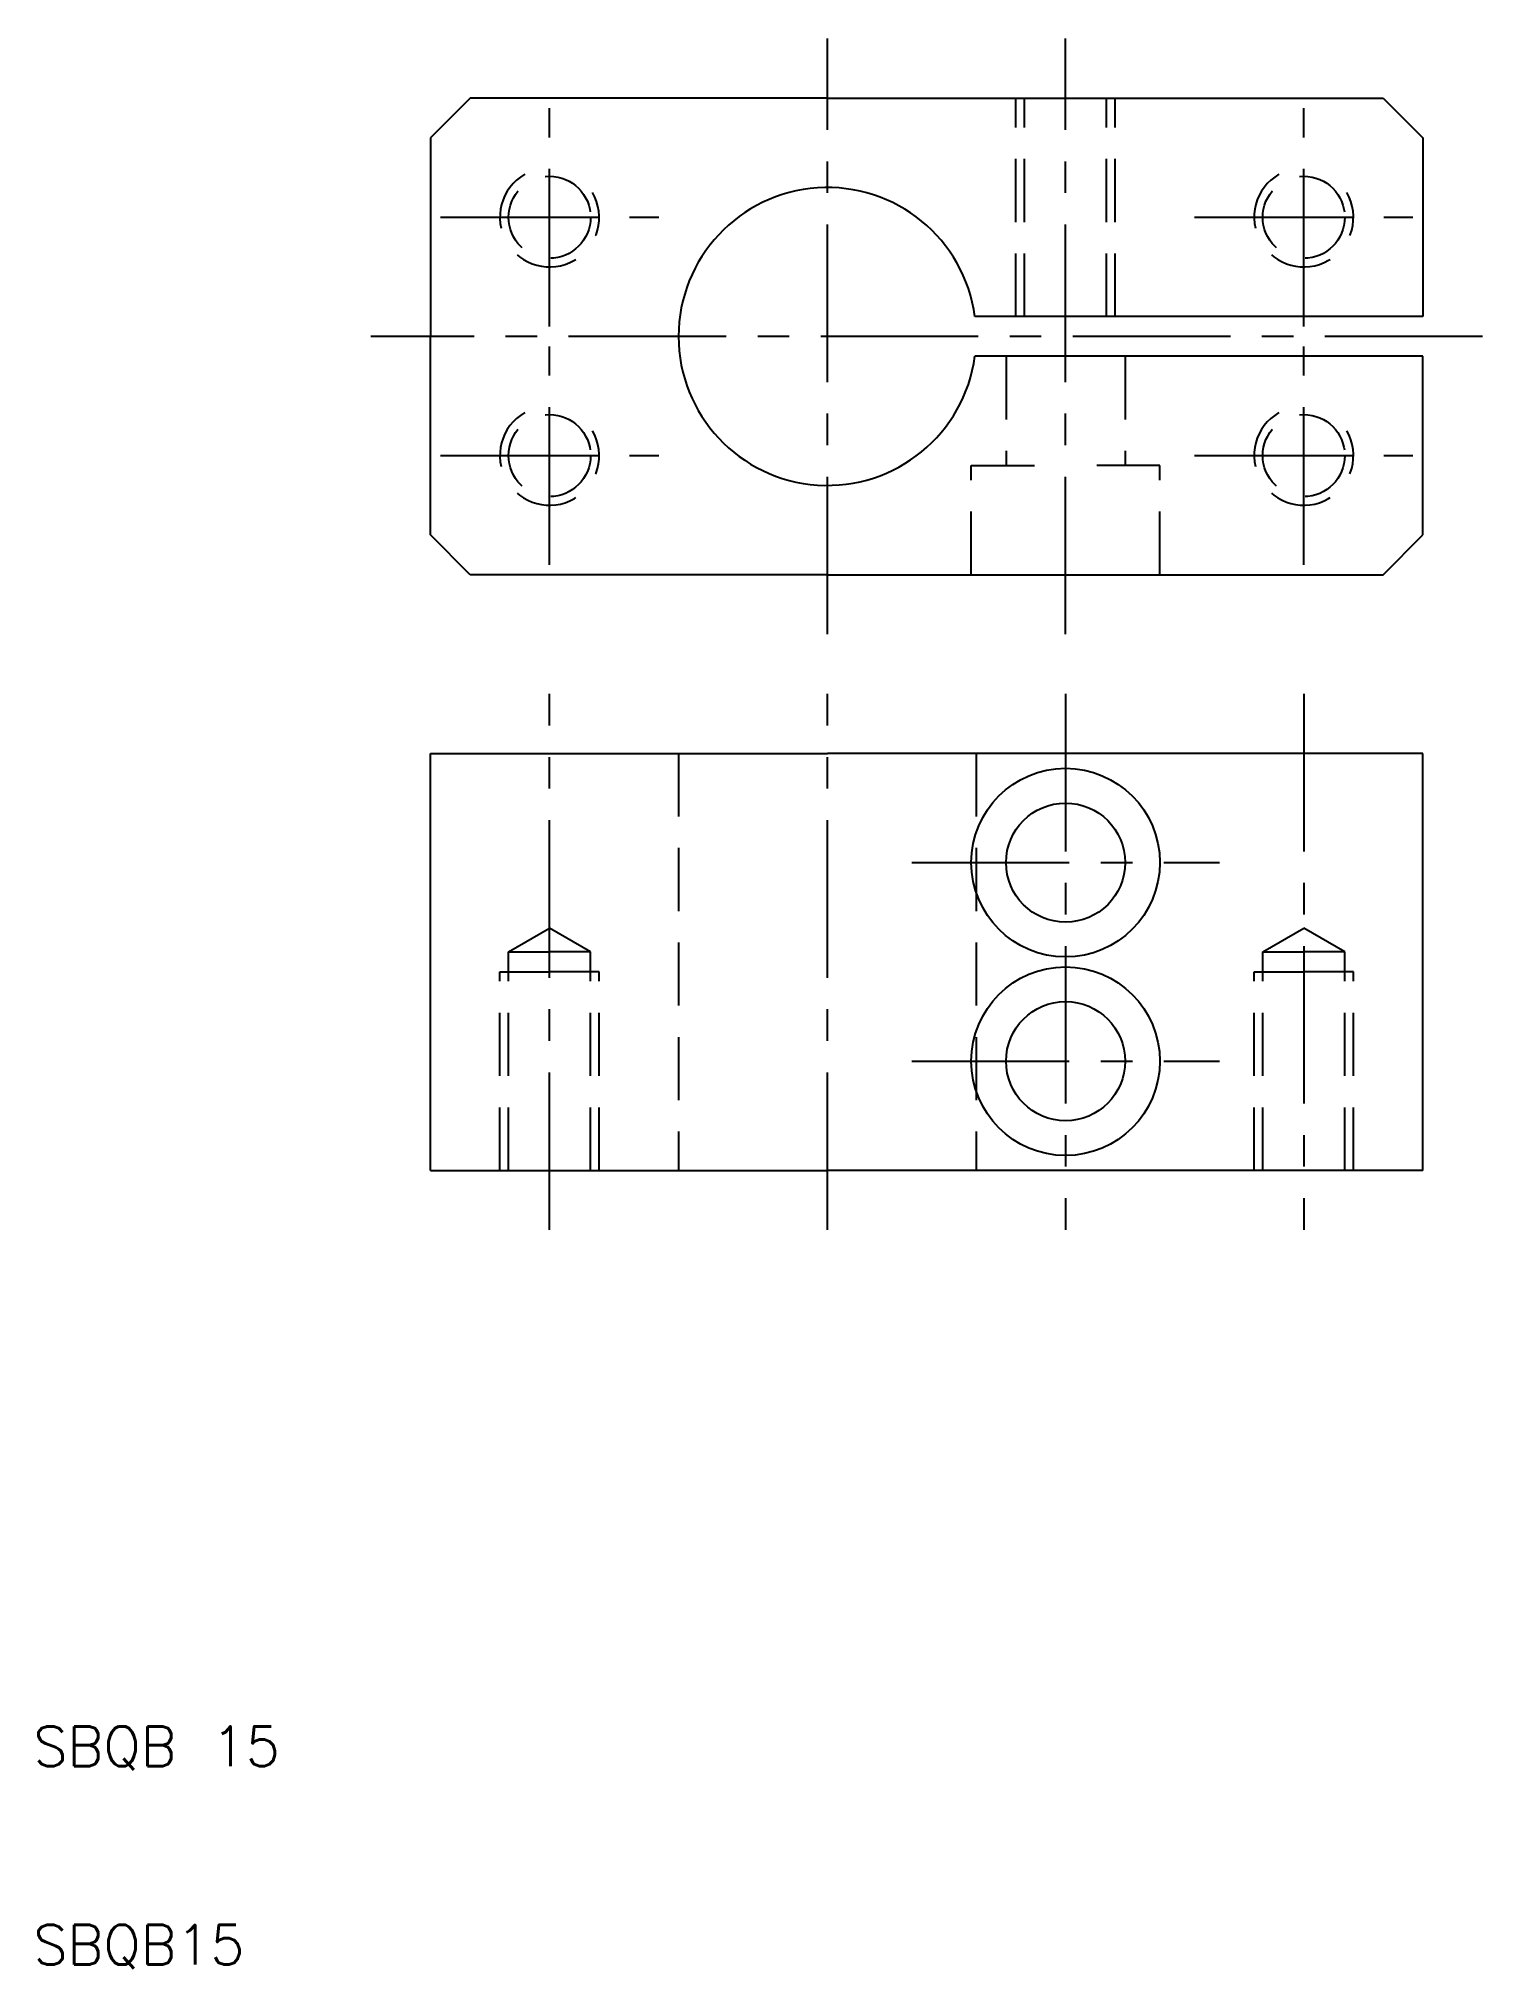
# Model space of a CAD drawing. Extents: x 10.3 to 83, y 9.8 to 107.
import ezdxf

# ---------------------------------------------------------------- set-up
doc = ezdxf.new("R2010")
doc.units = 0
doc.header["$LTSCALE"] = 0.25
doc.linetypes.add('CENTER', pattern=[50.8, 31.75, -6.35, 6.35, -6.35])
doc.linetypes.add('DASHED', pattern=[19.05, 12.7, -6.35])
doc.layers.get('0').update_dxf_attribs({"linetype": 'CONTINUOUS'})
doc.layers.add('CENTER', color=1, linetype='CENTER')
doc.styles.get("Standard").update_dxf_attribs({"font": 'txt.shx', "bigfont": 'extfont.shx'})

msp = doc.modelspace()

# ---------------------------------------------------------------- linework, layer by layer
for p, q in [((32, 104), (30, 102)), ((50, 104), (32, 104)), ((50, 104), (78, 104)), ((78, 104), (80, 102)), ((30, 102), (30, 92)), ((80, 102), (80, 93)), ((80, 93), (57.433, 93)), ((30, 82), (30, 92)), ((80, 91), (57.433, 91)), ((80, 82), (80, 91)), ((32, 80), (30, 82)), ((78, 80), (80, 82)), ((50, 80), (32, 80)), ((50, 80), (78, 80)), ((30, 50), (30, 71)), ((30, 71), (50, 71)), ((80, 71), (50, 71)), ((80, 50), (80, 71)), ((30, 50), (50, 50)), ((80, 50), (50, 50))]:
    msp.add_line(p, q)
at = {"color": 3, "linetype": 'DASHED'}
for p, q in [((59.5, 93), (59.5, 104)), ((59.933, 93), (59.933, 104)), ((64.067, 93), (64.067, 104)), ((64.5, 93), (64.5, 104)), ((59, 91), (59, 85.5)), ((65, 91), (65, 85.5)), ((57.25, 80), (57.25, 85.5)), ((57.25, 85.5), (62, 85.5)), ((66.75, 85.5), (62, 85.5)), ((66.75, 80), (66.75, 85.5)), ((42.5, 71), (42.5, 50)), ((57.5, 71), (57.5, 50)), ((33.933, 61), (36, 62.193)), ((38.067, 61), (36, 62.193)), ((71.933, 61), (74, 62.193)), ((76.067, 61), (74, 62.193)), ((33.933, 50), (33.933, 61)), ((33.933, 61), (36, 61)), ((38.067, 61), (36, 61)), ((38.067, 50), (38.067, 61)), ((71.933, 50), (71.933, 61)), ((71.933, 61), (74, 61)), ((76.067, 61), (74, 61)), ((76.067, 50), (76.067, 61)), ((33.5, 50), (33.5, 60)), ((33.5, 60), (36, 60)), ((38.5, 60), (36, 60)), ((38.5, 50), (38.5, 60)), ((71.5, 50), (71.5, 60)), ((71.5, 60), (74, 60)), ((76.5, 60), (74, 60)), ((76.5, 50), (76.5, 60))]:
    msp.add_line(p, q, dxfattribs=at)
for centre in [(36, 98), (74, 98), (36, 86), (74, 86)]:
    msp.add_circle(centre, 2.067, dxfattribs=at)
for centre, radius in [((62, 65.5), 4.75), ((62, 65.5), 3), ((62, 55.5), 4.75), ((62, 55.5), 3)]:
    msp.add_circle(centre, radius)
for centre in [(36, 98), (74, 98), (36, 86), (74, 86)]:
    msp.add_arc(centre, 2.5, 120, 30, dxfattribs=at)
msp.add_arc((50, 92), 7.5, 7.66226, 352.33774)
at = {"layer": 'CENTER', "color": 1, "linetype": 'CENTER'}
for p, q in [((50, 77), (50, 107)), ((62, 77), (62, 107)), ((36, 92.5), (36, 103.5)), ((74, 92.5), (74, 103.5)), ((30.5, 98), (41.5, 98)), ((68.5, 98), (79.5, 98)), ((83, 92), (27, 92)), ((36, 80.5), (36, 91.5)), ((74, 80.5), (74, 91.5)), ((30.5, 86), (41.5, 86)), ((68.5, 86), (79.5, 86)), ((36, 47), (36, 74)), ((50, 47), (50, 74)), ((62, 74), (62, 47)), ((74, 74), (74, 47)), ((74, 74), (74, 47)), ((54.25, 65.5), (69.75, 65.5)), ((54.25, 55.5), (69.75, 55.5))]:
    msp.add_line(p, q, dxfattribs=at)

# ---------------------------------------------------------------- texts
for s, p in [('SBQB 15', (10, 20)), ('SBQB15', (10, 10))]:
    msp.add_text(s, height=2).set_placement(p)

doc.saveas('drawing.dxf')
